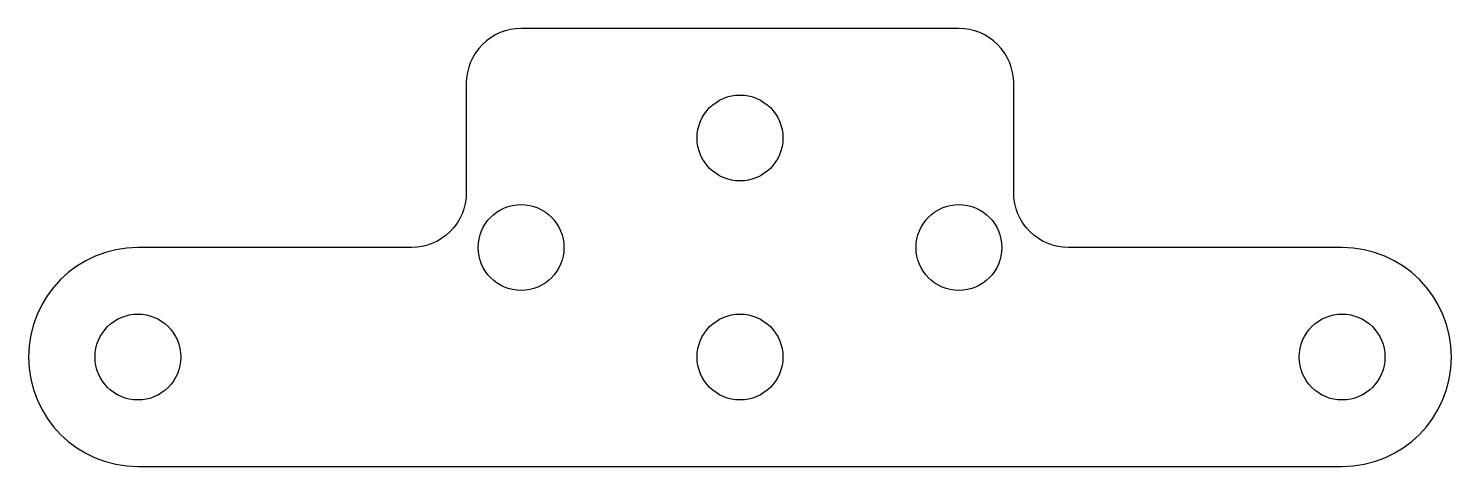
# Model space of a CAD drawing. Header units: inches. Extents: x -1.62 to 1.62, y -0.25 to 0.75.
import ezdxf

# ---------------------------------------------------------------- set-up
doc = ezdxf.new("R2010")
doc.units = ezdxf.units.IN
doc.header["$MEASUREMENT"] = 0

msp = doc.modelspace()

# ---------------------------------------------------------------- linework, layer by layer
msp.add_lwpolyline([(-0.5, 0.75, 0.414214), (-0.625, 0.625), (-0.625, 0.375, -0.414214), (-0.75, 0.25), (-1.375, 0.25, 1), (-1.375, -0.25), (1.375, -0.25, 1), (1.375, 0.25), (0.75, 0.25, -0.414214), (0.625, 0.375), (0.625, 0.625, 0.414214), (0.5, 0.75)], format="xyb", close=True)
for centre in [(0, 0.5), (-0.5, 0.25), (0.5, 0.25), (-1.375, 0), (0, 0), (1.375, 0)]:
    msp.add_circle(centre, 0.098)

doc.saveas('drawing.dxf')
